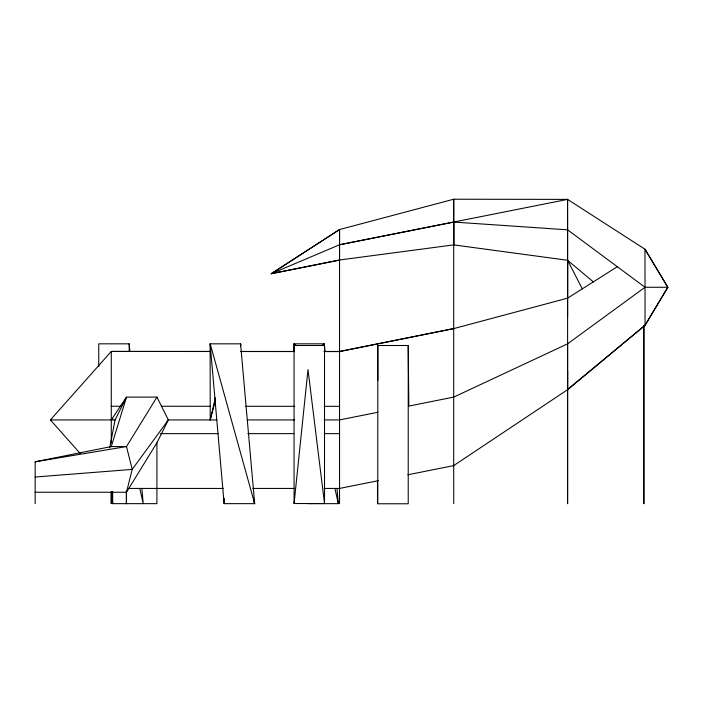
<?xml version="1.0" encoding="UTF-8"?>
<svg xmlns="http://www.w3.org/2000/svg" width="703" height="703" viewBox="0 0 703 703"><rect width="100%" height="100%" fill="white"/><g stroke="black" fill="none" stroke-linecap="round" stroke-linejoin="round"><path stroke-width="1.05" d="M111.276 492.241L111.259 503.656L111.276 491.696M377.502 503.656L377.502 480.738M377.792 345.507L377.783 503.77L408.223 503.77L408.232 345.507L377.792 345.507L377.863 380.525M582.295 288.854L567.62 260.277L453.699 244.89L453.725 222.06L567.593 229.837L645.02 287.272L667.85 287.272L644.985 249.214L567.567 199.388L453.699 199.23L339.54 229.547L271.279 273.695L339.54 260.11M126.373 503.656L126.408 491.582M339.54 503.656L339.54 229.547L339.54 259.996L271.279 273.695L339.54 229.547M567.62 388.416L567.567 199.23L567.62 316.649M294.074 503.524L307.993 369.593L324.514 503.524L294.074 503.524L294.074 345.507L324.514 345.507L324.514 503.524M109.703 447.899L115.081 419.937L126.496 397.107L156.936 397.107L168.351 419.937L156.936 442.767L126.478 492.241M240.646 346.008L240.646 343.829L210.135 343.829L210.206 419.937L215.355 397.757M210.206 419.937L215.496 400.165M35.15 503.656L35.168 461.792L111.276 446.572L126.496 397.107L111.276 419.937L112.875 418.496M567.567 199.388L339.54 244.767L271.279 273.695L274.293 272.413M645.02 287.272L567.593 343.829L567.567 389.497L644.985 325.322L667.824 287.272L644.985 249.214L645.046 325.322L567.91 389.497L453.699 465.597L453.699 199.23L453.751 244.89M645.046 325.322L667.85 287.272M156.936 397.107L126.496 446.572L132.208 469.402L126.496 492.241L35.15 492.241M216.779 419.937L168.351 419.937L132.208 469.402L35.168 477.021M167.015 421.545L168.351 419.937M80.107 453.373L50.388 419.937L111.276 351.438L210.039 351.438M321.614 345.7L324.303 343.829L324.971 351.438M567.62 260.277L567.567 298.169L617.331 266.701M567.593 343.829L453.725 397.107L408.83 406.079L408.232 345.507M324.171 351.579L339.54 351.588L453.699 328.609L567.567 298.169M339.505 244.767L453.699 222.06M453.699 328.609L339.54 351.438L324.171 351.438M377.933 412.257L339.54 419.937L324.188 419.937M378.311 480.676L339.54 488.436L324.171 488.436M407.854 474.78L453.751 465.597M35.15 461.792L126.496 446.572L111.276 446.572M339.54 259.996L453.699 244.89M129.862 351.438L129.194 343.829L98.754 343.829L98.754 366.658M240.769 351.438L294.539 351.438M111.276 406.237L121.057 406.237M161.312 406.255L210.513 406.281M245.505 406.29L294.706 406.316M324.232 406.325L339.54 406.334M50.388 419.937L115.081 419.937M247.465 419.937L294.601 419.937M160.372 433.637L218.29 433.637M247.799 433.637L293.696 433.637M324.294 433.637L339.593 433.637M128.834 488.436L223.211 488.436M252.843 488.436L294.539 488.436M111.636 491.696L112.673 503.656L156.918 503.656L156.936 442.767M210.135 343.829L224.125 503.656L254.671 503.656L240.575 343.829L240.575 346.008M307.782 503.656L338.328 503.656L336.992 488.436M210.039 351.509L111.276 351.438L111.276 443.013M240.769 351.526L294.539 351.562M296.543 345.7L293.863 343.829L293.863 351.438M567.567 260.277L593.429 281.956M210.206 343.829L254.671 503.656L253.467 498.313M334.953 488.69L338.328 503.656M254.117 501.52L254.591 503.656M139.844 488.69L143.21 503.656L141.883 488.436M294.223 348.02L293.863 343.829L324.303 343.829L324.303 346.008M644.018 325.902L644.018 503.656M643.667 325.902L643.667 503.656M567.62 371.008L567.62 503.656M567.567 388.891L567.567 503.656M453.699 465.36L453.751 503.656M224.125 498.181L224.055 503.656M129.194 343.829L129.194 351.438M126.496 490.606L126.496 503.656M126.478 490.606L126.478 503.656M112.673 491.608L112.673 503.656"/></g></svg>
